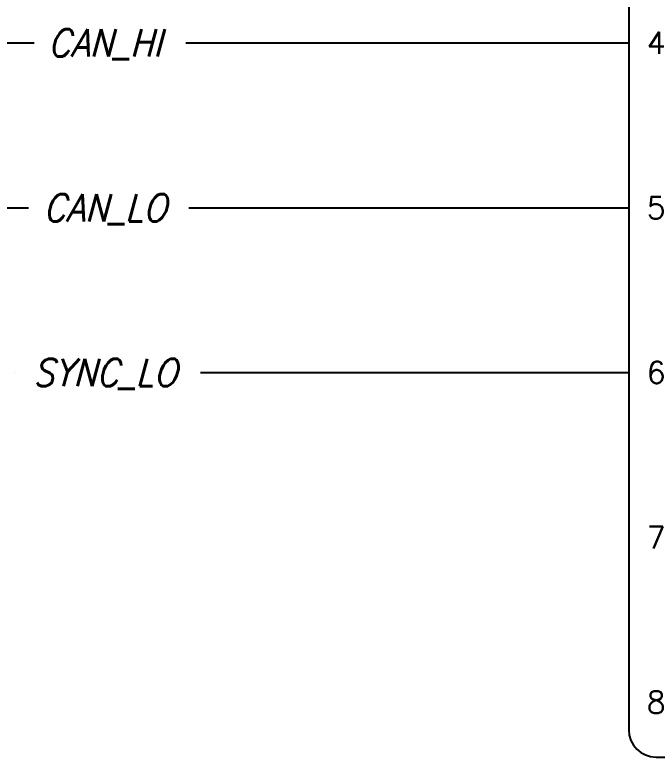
# Model space of a CAD drawing. Header units: inches. Extents: x 0.1 to 45.7, y 1.4 to 61.7.
# Drawn here: x 33.903 to 36.826, y 27.817 to 31.195 of the extents above; entities that cross this region are included whole.
import ezdxf
from ezdxf.enums import TextEntityAlignment as Align

# ---------------------------------------------------------------- set-up
doc = ezdxf.new("R2010")
doc.units = ezdxf.units.IN
doc.header["$LTSCALE"] = 0.5
doc.header["$MEASUREMENT"] = 0
for name, color, linetype in [('DESCCHILD', 20, 'Continuous'), ('MISC', 7, 'Continuous'), ('SYMS', 7, 'Continuous'), ('TAGS', 150, 'Continuous'), ('TERMS', 123, 'Continuous'), ('WIRES', 7, 'Continuous')]:
    doc.layers.add(name, color=color, linetype=linetype)
doc.styles.add('WD', font='romans.shx')

# ---------------------------------------------------------------- blocks, each defined once
blk = doc.blocks.new('HCN2_1PJ_38D5')
at = {"layer": 'SYMS'}
for p, q in [((0.25, 0.25), (-0.125, 0.25)), ((0, 0.25), (0, -5.5)), ((0.25, -5.5), (0.25, 0.25)), ((-0.25, 0.125), (-0.25, -5.375)), ((-0.125, -5.5), (0.25, -5.5))]:
    blk.add_line(p, q, dxfattribs=at)
for centre, start, end in [((-0.125, 0.125), 90, 180), ((-0.125, -5.375), 180, 270)]:
    blk.add_arc(centre, 0.125, start, end, dxfattribs=at)
at = {"style": 'WD', "flags": 1}
for tag in ['WDBLKNAM', 'WD_JUMPERS']:
    blk.add_attdef(tag, (0, 0), '', height=0.01, dxfattribs=at)
at = {"layer": 'SYMS', "style": 'WD', "width": 0.7}
for tag, p in [('INST', (-0.0062, 1.2498)), ('LOC', (-0.0062, 1.0802)), ('DESC1', (0, 0.9062)), ('DESC2', (0, 0.725)), ('DESC3', (0, 0.55))]:
    blk.add_attdef(tag, text='', height=0.125, dxfattribs=at).set_placement(p, align=Align.CENTER)
at = {"layer": 'SYMS', "style": 'WD'}
blk.add_attdef('TAG2', text='', height=0.125, dxfattribs=at).set_placement((0, 0.375), align=Align.CENTER)
at = {"layer": 'SYMS', "style": 'WD', "width": 0.8}
blk.add_attdef('XREF', (1, 0.375), '', height=0.125, dxfattribs=at)
at = {"layer": 'SYMS', "style": 'WD'}
for tag, p, flags in [('X2LINK', (0, 0.375), 1), ('ACE_FLAG', (0.0484, 0.1343), 9), ('FAMILY', (0.0484, 0.1211), 9), ('GENDER', (0.1093, 0.0795), 9), ('X4TERM01P', (-0.25, 0), 1), ('X1TERM01J', (0.25, 0), 1), ('X4TERM02P', (-0.25, -0.75), 1), ('X1TERM02J', (0.25, -0.75), 1), ('X4TERM03P', (-0.25, -1.5), 1), ('X1TERM03J', (0.25, -1.5), 1), ('X4TERM04P', (-0.25, -2.25), 1), ('X1TERM04J', (0.25, -2.25), 1), ('X4TERM05P', (-0.25, -3), 1), ('X1TERM05J', (0.25, -3), 1), ('X4TERM06P', (-0.25, -3.75), 1), ('X1TERM06J', (0.25, -3.75), 1), ('X4TERM07P', (-0.25, -4.5), 1), ('X1TERM07J', (0.25, -4.5), 1), ('X4TERM08P', (-0.25, -5.25), 1), ('X1TERM08J', (0.25, -5.25), 1), ('X8LINK', (0, -5.625), 1)]:
    blk.add_attdef(tag, p, '', height=0.01, dxfattribs=dict(at, flags=flags))
at = {"layer": 'SYMS', "linetype": 'Continuous', "style": 'WD', "flags": 8}
for tag, p in [('TERMDESC01P', (-0.35, 0.05)), ('TERMDESC02P', (-0.35, -0.7)), ('TERMDESC03P', (-0.35, -1.45)), ('TERMDESC04P', (-0.35, -2.2)), ('TERMDESC05P', (-0.35, -2.95)), ('TERMDESC06P', (-0.35, -3.7)), ('TERMDESC07P', (-0.35, -4.45)), ('TERMDESC08P', (-0.35, -5.2))]:
    blk.add_attdef(tag, text='', height=0.1, dxfattribs=at).set_placement(p, align=Align.RIGHT)
for tag, p in [('TERMDESC01J', (0.35, 0.05)), ('TERMDESC02J', (0.35, -0.7)), ('TERMDESC03J', (0.35, -1.45)), ('TERMDESC04J', (0.35, -2.2)), ('TERMDESC05J', (0.35, -2.95)), ('TERMDESC06J', (0.35, -3.7)), ('TERMDESC07J', (0.35, -4.45)), ('TERMDESC08J', (0.35, -5.2))]:
    blk.add_attdef(tag, p, '', height=0.1, dxfattribs=at)
for tag, p in [('TERM01P', (-0.125, 0)), ('TERM01J', (0.125, 0)), ('TERM02P', (-0.125, -0.75)), ('TERM02J', (0.125, -0.75)), ('TERM03P', (-0.125, -1.5)), ('TERM03J', (0.125, -1.5)), ('TERM04P', (-0.125, -2.25)), ('TERM04J', (0.125, -2.25)), ('TERM05P', (-0.125, -3)), ('TERM05J', (0.125, -3)), ('TERM06P', (-0.125, -3.75)), ('TERM06J', (0.125, -3.75)), ('TERM07P', (-0.125, -4.5)), ('TERM07J', (0.125, -4.5)), ('TERM08P', (-0.125, -5.25)), ('TERM08J', (0.125, -5.25))]:
    blk.add_attdef(tag, text='', height=0.1, dxfattribs=at).set_placement(p, align=Align.MIDDLE_CENTER)
at = {"layer": 'SYMS', "color": 7, "style": 'WD'}
for tag, p in [('X4_TINY_DOT_DONT_REMOVE_01P', (-0.25, 0)), ('X1_TINY_DOT_DONT_REMOVE_01J', (0.25, 0)), ('X4_TINY_DOT_DONT_REMOVE_02P', (-0.25, -0.75)), ('X1_TINY_DOT_DONT_REMOVE_02J', (0.25, -0.75)), ('X4_TINY_DOT_DONT_REMOVE_03P', (-0.25, -1.5)), ('X1_TINY_DOT_DONT_REMOVE_03J', (0.25, -1.5)), ('X4_TINY_DOT_DONT_REMOVE_04P', (-0.25, -2.25)), ('X1_TINY_DOT_DONT_REMOVE_04J', (0.25, -2.25)), ('X4_TINY_DOT_DONT_REMOVE_05P', (-0.25, -3)), ('X1_TINY_DOT_DONT_REMOVE_05J', (0.25, -3)), ('X4_TINY_DOT_DONT_REMOVE_06P', (-0.25, -3.75)), ('X1_TINY_DOT_DONT_REMOVE_06J', (0.25, -3.75)), ('X4_TINY_DOT_DONT_REMOVE_07P', (-0.25, -4.5)), ('X1_TINY_DOT_DONT_REMOVE_07J', (0.25, -4.5)), ('X4_TINY_DOT_DONT_REMOVE_08P', (-0.25, -5.25)), ('X1_TINY_DOT_DONT_REMOVE_08J', (0.25, -5.25))]:
    blk.add_attdef(tag, p, '', height=0.0001, dxfattribs=at)
at = {"layer": 'SYMS', "linetype": 'Continuous', "style": 'WD', "flags": 8}
for tag, p in [('X4WIRE01P', (-0.35, -0.05)), ('X4WIRE02P', (-0.35, -0.8)), ('X4WIRE03P', (-0.35, -1.55)), ('X4WIRE04P', (-0.35, -2.3)), ('X4WIRE05P', (-0.35, -3.05)), ('X4WIRE06P', (-0.35, -3.8)), ('X4WIRE07P', (-0.35, -4.55)), ('X4WIRE08P', (-0.35, -5.3))]:
    blk.add_attdef(tag, text='', height=0.1, dxfattribs=at).set_placement(p, align=Align.TOP_RIGHT)
for tag, p in [('X1WIRE01J', (0.35, -0.05)), ('X1WIRE02J', (0.35, -0.8)), ('X1WIRE03J', (0.35, -1.55)), ('X1WIRE04J', (0.35, -2.3)), ('X1WIRE05J', (0.35, -3.05)), ('X1WIRE06J', (0.35, -3.8)), ('X1WIRE07J', (0.35, -4.55)), ('X1WIRE08J', (0.35, -5.3))]:
    blk.add_attdef(tag, text='', height=0.1, dxfattribs=at).set_placement(p, align=Align.TOP_LEFT)
blk = doc.blocks.new('HT0_LGENERIC')
at = {"style": 'WD', "oblique": 15, "width": 0.9}
blk.add_attdef('COLOR', text='', height=0.125, dxfattribs=at).set_placement((0, 0), align=Align.MIDDLE_CENTER)
at = {"color": 7, "style": 'WD'}
for tag, p in [('X4_TINY_DOT_DONT_REMOVE', (-0.125, 0)), ('X1_TINY_DOT_DONT_REMOVE', (0.125, 0))]:
    blk.add_attdef(tag, p, '', height=0.0001, dxfattribs=at)
at = {"style": 'WD', "flags": 1}
for tag, p in [('X4TERM01', (-0.125, 0)), ('X1TERM01', (0.125, 0))]:
    blk.add_attdef(tag, p, '', height=0.01, dxfattribs=at)

msp = doc.modelspace()

# ---------------------------------------------------------------- linework, layer by layer
at = {"layer": 'WIRES'}
for p, q in [((30.5965, 31.0671), (33.9915, 31.0671)), ((34.6808, 31.0671), (36.6965, 31.0671)), ((30.5965, 30.3171), (33.9648, 30.3171)), ((34.6949, 30.3171), (36.6965, 30.3171)), ((34.7484, 29.5671), (36.6965, 29.5671))]:
    msp.add_line(p, q, dxfattribs=at)

# ---------------------------------------------------------------- block references
ref = msp.add_blockref('HCN2_1PJ_38D5', (36.9465, 33.3171))
ref.add_attrib('TAG2', 'ADPT-2', dxfattribs={"layer": 'TAGS', "height": 0.125, "style": 'WD'}).set_placement((36.9465, 33.6921), align=Align.CENTER)
ref.add_attrib('DESC1', 'CTRL-1 CAN0', dxfattribs={"layer": 'DESCCHILD', "height": 0.125, "style": 'WD', "width": 0.7}).set_placement((36.9465, 34.2233), align=Align.CENTER)
ref.add_attrib('DESC2', 'RJ-45', dxfattribs={"layer": 'DESCCHILD', "height": 0.125, "style": 'WD', "width": 0.7}).set_placement((36.9465, 34.0421), align=Align.CENTER)
ref.add_attrib('X4_TINY_DOT_DONT_REMOVE_01P', '.', (36.6965, 33.3171), dxfattribs={"layer": 'MISC', "color": 7, "height": 0.0001, "style": 'WD'})
ref.add_attrib('X1_TINY_DOT_DONT_REMOVE_01J', '.', (37.1965, 33.3171), dxfattribs={"layer": 'MISC', "color": 7, "height": 0.0001, "style": 'WD'})
ref.add_attrib('TERM01P', '1', dxfattribs={"layer": 'TERMS', "linetype": 'Continuous', "height": 0.1, "style": 'WD', "flags": 8}).set_placement((36.8215, 33.3171), align=Align.MIDDLE_CENTER)
ref.add_attrib('TERM01J', '1', dxfattribs={"layer": 'TERMS', "linetype": 'Continuous', "height": 0.1, "style": 'WD', "flags": 8}).set_placement((37.0715, 33.3171), align=Align.MIDDLE_CENTER)
ref.add_attrib('X4_TINY_DOT_DONT_REMOVE_02P', '.', (36.6965, 32.5671), dxfattribs={"layer": 'MISC', "color": 7, "height": 0.0001, "style": 'WD'})
ref.add_attrib('X1_TINY_DOT_DONT_REMOVE_02J', '.', (37.1965, 32.5671), dxfattribs={"layer": 'MISC', "color": 7, "height": 0.0001, "style": 'WD'})
ref.add_attrib('TERM02P', '2', dxfattribs={"layer": 'TERMS', "linetype": 'Continuous', "height": 0.1, "style": 'WD', "flags": 8}).set_placement((36.8215, 32.5671), align=Align.MIDDLE_CENTER)
ref.add_attrib('TERM02J', '2', dxfattribs={"layer": 'TERMS', "linetype": 'Continuous', "height": 0.1, "style": 'WD', "flags": 8}).set_placement((37.0715, 32.5671), align=Align.MIDDLE_CENTER)
ref.add_attrib('X4_TINY_DOT_DONT_REMOVE_03P', '.', (36.6965, 31.8171), dxfattribs={"layer": 'MISC', "color": 7, "height": 0.0001, "style": 'WD'})
ref.add_attrib('X1_TINY_DOT_DONT_REMOVE_03J', '.', (37.1965, 31.8171), dxfattribs={"layer": 'MISC', "color": 7, "height": 0.0001, "style": 'WD'})
ref.add_attrib('TERM03P', '3', dxfattribs={"layer": 'TERMS', "linetype": 'Continuous', "height": 0.1, "style": 'WD', "flags": 8}).set_placement((36.8215, 31.8171), align=Align.MIDDLE_CENTER)
ref.add_attrib('TERM03J', '3', dxfattribs={"layer": 'TERMS', "linetype": 'Continuous', "height": 0.1, "style": 'WD', "flags": 8}).set_placement((37.0715, 31.8171), align=Align.MIDDLE_CENTER)
ref.add_attrib('X4_TINY_DOT_DONT_REMOVE_04P', '.', (36.6965, 31.0671), dxfattribs={"layer": 'MISC', "color": 7, "height": 0.0001, "style": 'WD'})
ref.add_attrib('X1_TINY_DOT_DONT_REMOVE_04J', '.', (37.1965, 31.0671), dxfattribs={"layer": 'MISC', "color": 7, "height": 0.0001, "style": 'WD'})
ref.add_attrib('TERM04P', '4', dxfattribs={"layer": 'TERMS', "linetype": 'Continuous', "height": 0.1, "style": 'WD', "flags": 8}).set_placement((36.8215, 31.0671), align=Align.MIDDLE_CENTER)
ref.add_attrib('TERM04J', '4', dxfattribs={"layer": 'TERMS', "linetype": 'Continuous', "height": 0.1, "style": 'WD', "flags": 8}).set_placement((37.0715, 31.0671), align=Align.MIDDLE_CENTER)
ref.add_attrib('X4_TINY_DOT_DONT_REMOVE_05P', '.', (36.6965, 30.3171), dxfattribs={"layer": 'MISC', "color": 7, "height": 0.0001, "style": 'WD'})
ref.add_attrib('X1_TINY_DOT_DONT_REMOVE_05J', '.', (37.1965, 30.3171), dxfattribs={"layer": 'MISC', "color": 7, "height": 0.0001, "style": 'WD'})
ref.add_attrib('TERM05P', '5', dxfattribs={"layer": 'TERMS', "linetype": 'Continuous', "height": 0.1, "style": 'WD', "flags": 8}).set_placement((36.8215, 30.3171), align=Align.MIDDLE_CENTER)
ref.add_attrib('TERM05J', '5', dxfattribs={"layer": 'TERMS', "linetype": 'Continuous', "height": 0.1, "style": 'WD', "flags": 8}).set_placement((37.0715, 30.3171), align=Align.MIDDLE_CENTER)
ref.add_attrib('X4_TINY_DOT_DONT_REMOVE_06P', '.', (36.6965, 29.5671), dxfattribs={"layer": 'MISC', "color": 7, "height": 0.0001, "style": 'WD'})
ref.add_attrib('X1_TINY_DOT_DONT_REMOVE_06J', '.', (37.1965, 29.5671), dxfattribs={"layer": 'MISC', "color": 7, "height": 0.0001, "style": 'WD'})
ref.add_attrib('TERM06P', '6', dxfattribs={"layer": 'TERMS', "linetype": 'Continuous', "height": 0.1, "style": 'WD', "flags": 8}).set_placement((36.8215, 29.5671), align=Align.MIDDLE_CENTER)
ref.add_attrib('TERM06J', '6', dxfattribs={"layer": 'TERMS', "linetype": 'Continuous', "height": 0.1, "style": 'WD', "flags": 8}).set_placement((37.0715, 29.5671), align=Align.MIDDLE_CENTER)
ref.add_attrib('X4_TINY_DOT_DONT_REMOVE_07P', '.', (36.6965, 28.8171), dxfattribs={"layer": 'MISC', "color": 7, "height": 0.0001, "style": 'WD'})
ref.add_attrib('X1_TINY_DOT_DONT_REMOVE_07J', '.', (37.1965, 28.8171), dxfattribs={"layer": 'MISC', "color": 7, "height": 0.0001, "style": 'WD'})
ref.add_attrib('TERM07P', '7', dxfattribs={"layer": 'TERMS', "linetype": 'Continuous', "height": 0.1, "style": 'WD', "flags": 8}).set_placement((36.8215, 28.8171), align=Align.MIDDLE_CENTER)
ref.add_attrib('TERM07J', '7', dxfattribs={"layer": 'TERMS', "linetype": 'Continuous', "height": 0.1, "style": 'WD', "flags": 8}).set_placement((37.0715, 28.8171), align=Align.MIDDLE_CENTER)
ref.add_attrib('X4_TINY_DOT_DONT_REMOVE_08P', '.', (36.6965, 28.0671), dxfattribs={"layer": 'MISC', "color": 7, "height": 0.0001, "style": 'WD'})
ref.add_attrib('X1_TINY_DOT_DONT_REMOVE_08J', '.', (37.1965, 28.0671), dxfattribs={"layer": 'MISC', "color": 7, "height": 0.0001, "style": 'WD'})
ref.add_attrib('TERM08P', '8', dxfattribs={"layer": 'TERMS', "linetype": 'Continuous', "height": 0.1, "style": 'WD', "flags": 8}).set_placement((36.8215, 28.0671), align=Align.MIDDLE_CENTER)
ref.add_attrib('TERM08J', '8', dxfattribs={"layer": 'TERMS', "linetype": 'Continuous', "height": 0.1, "style": 'WD', "flags": 8}).set_placement((37.0715, 28.0671), align=Align.MIDDLE_CENTER)
at = {"layer": 'SYMS'}
ref = msp.add_blockref('HT0_LGENERIC', (34.3131, 31.0671), dxfattribs=at)
ref.add_attrib('X1_TINY_DOT_DONT_REMOVE', '.', (34.6808, 31.0671), dxfattribs={"layer": 'MISC', "color": 7, "height": 0.0001, "style": 'WD'})
ref.add_attrib('X4_TINY_DOT_DONT_REMOVE', '.', (33.9915, 31.0671), dxfattribs={"layer": 'MISC', "color": 7, "height": 0.0001, "style": 'WD'})
ref.add_attrib('COLOR', 'CAN_HI', dxfattribs={"layer": 'MISC', "height": 0.125, "style": 'WD', "oblique": 15, "width": 0.9}).set_placement((34.3131, 31.0671), align=Align.MIDDLE_CENTER)
ref = msp.add_blockref('HT0_LGENERIC', (34.3131, 30.3171), dxfattribs=at)
ref.add_attrib('X1_TINY_DOT_DONT_REMOVE', '.', (34.6949, 30.3171), dxfattribs={"layer": 'MISC', "color": 7, "height": 0.0001, "style": 'WD'})
ref.add_attrib('X4_TINY_DOT_DONT_REMOVE', '.', (33.9648, 30.3171), dxfattribs={"layer": 'MISC', "color": 7, "height": 0.0001, "style": 'WD'})
ref.add_attrib('COLOR', 'CAN_LO', dxfattribs={"layer": 'MISC', "height": 0.125, "style": 'WD', "oblique": 15, "width": 0.9}).set_placement((34.3131, 30.3171), align=Align.MIDDLE_CENTER)
ref = msp.add_blockref('HT0_LGENERIC', (34.3131, 29.5671), dxfattribs=at)
ref.add_attrib('X1_TINY_DOT_DONT_REMOVE', '.', (34.7484, 29.5671), dxfattribs={"layer": 'MISC', "color": 7, "height": 0.0001, "style": 'WD'})
ref.add_attrib('X4_TINY_DOT_DONT_REMOVE', '.', (33.9032, 29.5671), dxfattribs={"layer": 'MISC', "color": 7, "height": 0.0001, "style": 'WD'})
ref.add_attrib('COLOR', 'SYNC_LO', dxfattribs={"layer": 'MISC', "height": 0.125, "style": 'WD', "oblique": 15, "width": 0.9}).set_placement((34.3131, 29.5671), align=Align.MIDDLE_CENTER)

doc.saveas('drawing.dxf')
